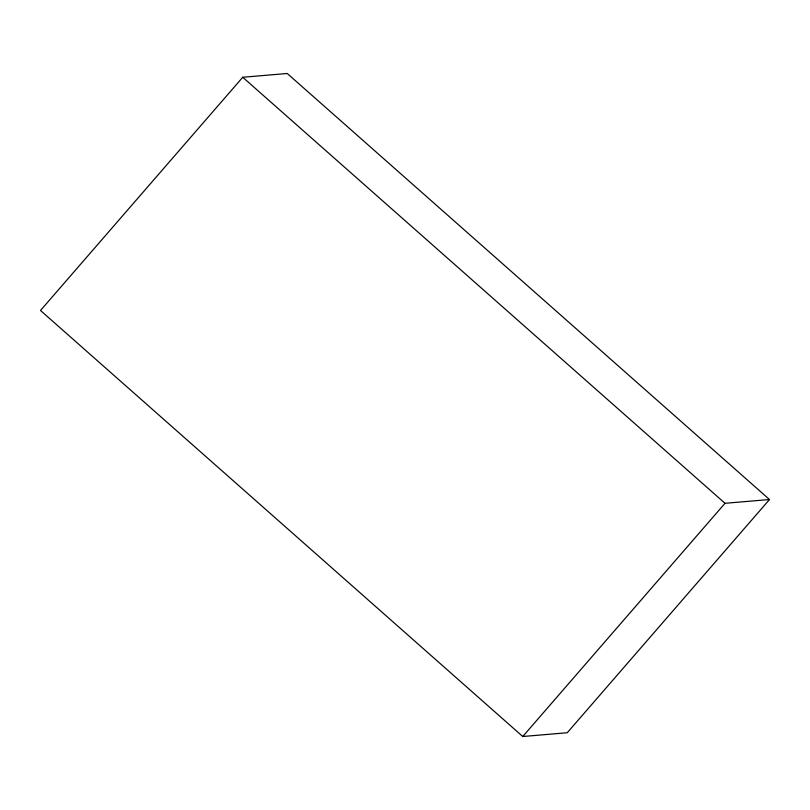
<?xml version="1.0" encoding="UTF-8"?>
<svg xmlns="http://www.w3.org/2000/svg" width="810" height="810" viewBox="0 0 810 810"><rect width="100%" height="100%" fill="white"/><g stroke="black" fill="none" stroke-linecap="round" stroke-linejoin="round"><path stroke-width="1.21" d="M242.747 77.264L40.5 310.473L522.764 736.513L567.253 732.736L769.5 499.527L287.236 73.487L242.747 77.264L725.011 503.304L769.5 499.527M522.764 736.513L725.011 503.304"/></g></svg>
